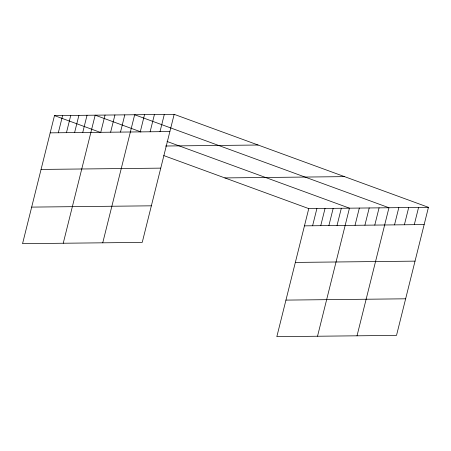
<?xml version="1.0" encoding="UTF-8"?>
<svg xmlns="http://www.w3.org/2000/svg" width="451" height="451" viewBox="0 0 451 451"><rect width="100%" height="100%" fill="white"/><g stroke="black" fill="none" stroke-linecap="round" stroke-linejoin="round"><path stroke-width="0.68" d="M174.171 114.329L54.481 115.614L22.55 243.675L142.24 242.39L174.171 114.329L428.45 207.325L396.519 335.386L276.829 336.672L308.76 208.61L428.45 207.325M58.32 132.769L62.616 115.529M66.46 132.679L70.756 115.439M74.595 132.594L78.897 115.355M82.736 132.504L87.037 115.264M63.241 243.241L95.172 115.18L140.943 131.917M100.748 132.312L105.049 115.073M110.625 132.205L114.92 114.966M120.496 132.098L124.797 114.858M102.743 242.818L134.669 114.757L388.954 207.748L357.023 335.809M140.25 131.889L144.545 114.65M150.121 131.782L154.422 114.543M159.998 131.675L164.294 114.436M312.599 225.759L316.901 208.52M320.74 225.675L325.041 208.435M328.88 225.585L333.176 208.345M337.021 225.5L341.317 208.261M317.527 336.232L349.457 208.17L167.011 141.451M355.033 225.303L359.329 208.063M364.904 225.196L369.206 207.956M374.781 225.094L379.077 207.855M394.529 224.88L398.825 207.64M404.4 224.773L408.702 207.533M414.277 224.666L418.573 207.426M50.179 132.853L169.869 131.568M165.523 146.011L258.079 145.019M41.064 169.424L160.753 168.138M224.846 177.919L344.536 176.634M31.666 207.105L151.356 205.819M304.464 225.85L424.154 224.559M295.343 262.42L415.033 261.135M285.951 300.101L405.641 298.81M54.481 115.614L100.252 132.357M163.741 155.572L308.76 208.61"/></g></svg>
